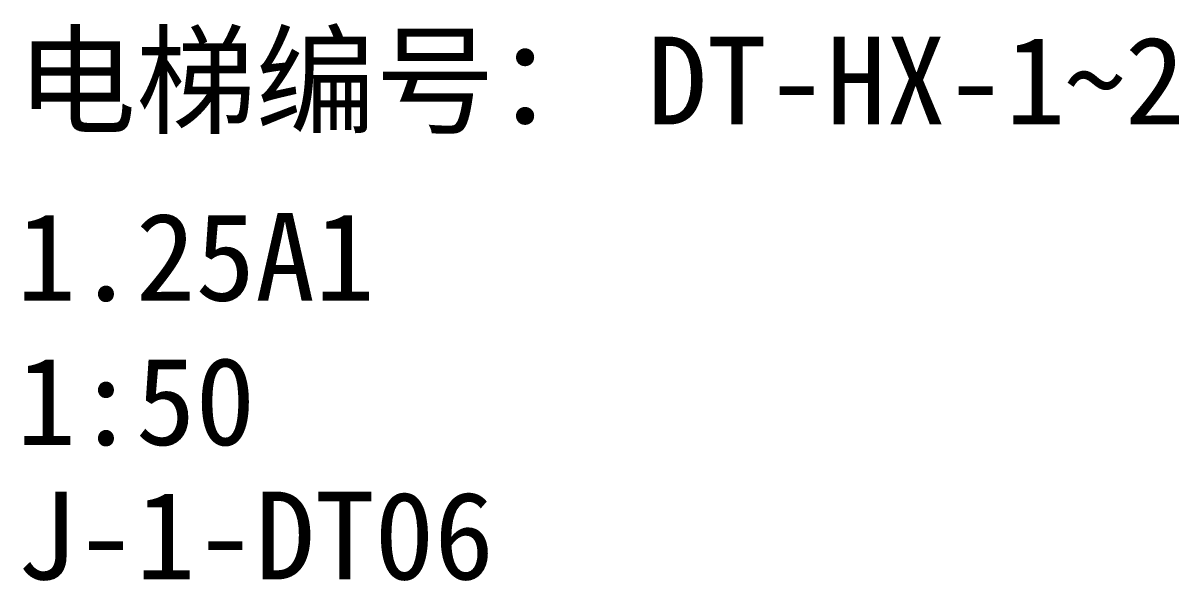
# Model space of a CAD drawing. Header units: millimetres. Extents: x 434053 to 1059003, y -2417481 to 936527.
# Drawn here: x 529519 to 588876, y -1878566 to -1849938 of the extents above; entities that cross this region are included whole.
import ezdxf

# ---------------------------------------------------------------- set-up
doc = ezdxf.new("R2010")
doc.units = ezdxf.units.MM
doc.header["$LTSCALE"] = 1000
doc.header["$MEASUREMENT"] = 0
doc.layers.get('Defpoints').update_dxf_attribs({"color": 6})
doc.styles.add('ACHT', font='simhei.ttf')

msp = doc.modelspace()

# ---------------------------------------------------------------- texts
at = {"layer": 'Defpoints', "color": 1, "style": 'ACHT'}
for s, p in [('电梯编号：', (529175.9, -1855138.4)), ('DT-HX-1~2', (561580.9, -1855138.4))]:
    msp.add_text(s, height=4506.33, dxfattribs=at).set_placement(p)
at = {"layer": 'Defpoints', "color": 2, "style": 'ACHT'}
for s, p in [('1.25A1', (529175.9, -1864186.3)), ('1:50', (529175.9, -1871594.6)), ('J-1-DT06', (529175.9, -1878492.6))]:
    msp.add_text(s, height=4506.33, dxfattribs=at).set_placement(p)

doc.saveas('drawing.dxf')
